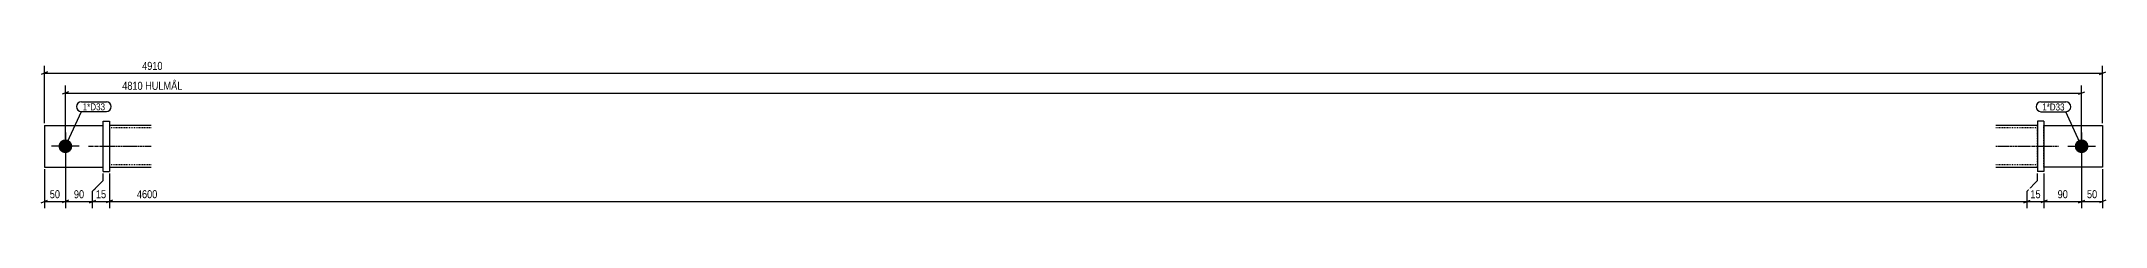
# Model space of a CAD drawing. Header units: millimetres. Extents: x 12 to 15510, y 0 to 366.
# Drawn here: x 10585 to 15510, y 12 to 366 of the extents above; entities that cross this region are included whole.
import ezdxf

# ---------------------------------------------------------------- set-up
doc = ezdxf.new("R2010")
doc.units = ezdxf.units.MM
doc.linetypes.add('DXK_LINE_DOT2', pattern=[3.9198, 1.9599, -1.9599])
doc.linetypes.add('DXK_LINE_DOT3', pattern=[5.9187, 2.979, -0.9799, 0.9799, -0.9799])
for name, color, linetype in [('MÅLSÆTNING', 7, 'Continuous'), ('STÅL', 7, 'Continuous'), ('TEKST', 7, 'Continuous')]:
    doc.layers.add(name, color=color, linetype=linetype)
doc.styles.add('Arial Narrow', font='ARIALN.TTF', dxfattribs={"height": 0.2})

msp = doc.modelspace()

# ---------------------------------------------------------------- hatches: boundary and pattern name
at = {"layer": 'STÅL', "linetype": 'Continuous'}
for points in [[(10642.9, 143.4, -1), (10642.9, 176.4, -1)], [(15452.9, 176.4, -1), (15452.9, 143.4, -1)]]:
    msp.add_hatch(color=96, dxfattribs=at).paths.add_polyline_path(points)

# ---------------------------------------------------------------- linework, layer by layer
at = {"layer": 'MÅLSÆTNING', "color": 7, "linetype": 'Continuous'}
for p, q in [((10592.9, 214.9), (10592.9, 352.4)), ((15502.9, 214.9), (15502.9, 352.4)), ((10600.4, 337.7), (10585.4, 331.7)), ((10642.9, 164.9), (10642.9, 304.8)), ((15452.9, 164.9), (15452.9, 304.8)), ((15495.4, 331.7), (15510.4, 337.7)), ((10650.4, 290), (10635.4, 284)), ((10642.9, 287), (15452.9, 287)), ((15445.4, 284), (15460.4, 290)), ((10642.9, 154.9), (10642.9, 12)), ((15452.9, 154.9), (15452.9, 12)), ((10592.9, 104.9), (10592.9, 12)), ((15502.9, 104.9), (15502.9, 12)), ((10707.9, 53), (10732.9, 78)), ((10707.9, 12), (10707.9, 53)), ((10732.9, 78), (10732.9, 94.9)), ((10747.9, 94.9), (10747.9, 12)), ((10747.9, 94.9), (10747.9, 12)), ((15322.9, 53), (15347.9, 78)), ((15322.9, 53), (15347.9, 78)), ((15322.9, 12), (15322.9, 53)), ((15322.9, 12), (15322.9, 53)), ((15347.9, 78), (15347.9, 94.9)), ((15347.9, 78), (15347.9, 94.9)), ((15362.9, 94.9), (15362.9, 12)), ((15362.9, 94.9), (15362.9, 12)), ((10585.4, 25), (10600.4, 31)), ((10650.4, 31), (10635.4, 25)), ((10700.4, 25), (10715.4, 31)), ((10707.9, 28), (10747.9, 28)), ((10755.4, 31), (10740.4, 25)), ((10755.4, 31), (10740.4, 25)), ((10747.9, 28), (15322.9, 28)), ((15315.4, 25), (15330.4, 31)), ((15315.4, 25), (15330.4, 31)), ((15322.9, 28), (15362.9, 28)), ((15370.4, 31), (15355.4, 25)), ((15445.4, 25), (15460.4, 31)), ((15452.9, 28), (15502.9, 28)), ((15510.4, 31), (15495.4, 25))]:
    msp.add_line(p, q, dxfattribs=at)
at = {"layer": 'STÅL', "color": 2, "linetype": 'Continuous'}
for p, q in [((10592.9, 209.9), (10592.9, 109.9)), ((10592.9, 209.9), (10732.9, 209.9)), ((10732.9, 99.9), (10732.9, 219.9)), ((10732.9, 219.9), (10747.9, 219.9)), ((10747.9, 219.9), (10747.9, 99.9)), ((10847.9, 209.9), (10747.9, 209.9)), ((15347.9, 209.9), (15247.9, 209.9)), ((15362.9, 219.9), (15347.9, 219.9)), ((15347.9, 219.9), (15347.9, 99.9)), ((15362.9, 219.9), (15362.9, 99.9)), ((15362.9, 209.9), (15502.9, 209.9)), ((15502.9, 209.9), (15502.9, 109.9)), ((10592.9, 109.9), (10732.9, 109.9)), ((10732.9, 99.9), (10747.9, 99.9)), ((10747.9, 109.9), (10847.9, 109.9)), ((15247.9, 109.9), (15347.9, 109.9)), ((15362.9, 99.9), (15347.9, 99.9)), ((15502.9, 109.9), (15362.9, 109.9))]:
    msp.add_line(p, q, dxfattribs=at)
at = {"layer": 'STÅL', "color": 7, "linetype": 'DXK_LINE_DOT2'}
for p, q in [((10732.9, 109.9), (10732.9, 209.9)), ((10747.9, 209.9), (10747.9, 109.9)), ((10847.9, 203.9), (10747.9, 203.9)), ((15347.9, 203.9), (15247.9, 203.9)), ((15347.9, 110.8), (15347.9, 209.9)), ((15362.9, 109.9), (15362.9, 209.9)), ((10847.9, 115.9), (10747.9, 115.9)), ((15347.9, 115.9), (15247.9, 115.9)), ((15347.9, 110.8), (15347.9, 109.9))]:
    msp.add_line(p, q, dxfattribs=at)
at = {"layer": 'STÅL', "color": 96, "linetype": 'Continuous'}
for p, q in [((10675.9, 159.9), (10609.9, 159.9)), ((10642.9, 192.9), (10642.9, 126.9)), ((15419.9, 159.9), (15485.9, 159.9)), ((15452.9, 192.9), (15452.9, 126.9))]:
    msp.add_line(p, q, dxfattribs=at)
at = {"layer": 'STÅL', "color": 7, "linetype": 'DXK_LINE_DOT3'}
for p, q in [((10697.9, 159.9), (10847.9, 159.9)), ((15247.9, 159.9), (15397.9, 159.9))]:
    msp.add_line(p, q, dxfattribs=at)

# ---------------------------------------------------------------- next in the draw order: wipeouts: each hides what was drawn before it
at = {"color": 0}
for points, layer in [([(15321.3, 290.8), (15321.3, 318.8), (10774.5, 318.8), (10774.5, 290.8)], 'MÅLSÆTNING'), ([(10744.1, 31.7), (10744.1, 59.7), (10711.7, 59.7), (10711.7, 31.7)], 'MÅLSÆTNING'), ([(15261.3, 31.7), (15261.3, 59.7), (10809.5, 59.7), (10809.5, 31.7)], 'MÅLSÆTNING'), ([(15494.1, 31.7), (15494.1, 59.7), (15461.7, 59.7), (15461.7, 31.7)], 'MÅLSÆTNING'), ([(10737.6, 245.8), (10737.6, 263.3), (10684.3, 263.3), (10684.3, 245.8)], 'TEKST'), ([(15412.3, 245.4), (15412.3, 262.9), (15359, 262.9), (15359, 245.4)], 'TEKST')]:
    msp.add_wipeout(points, dxfattribs=at).dxf.layer = layer

# ---------------------------------------------------------------- next in the draw order: linework, layer by layer
at = {"layer": 'MÅLSÆTNING', "color": 7, "linetype": 'Continuous'}
for p, q in [((10592.9, 334.7), (15502.9, 334.7)), ((15452.9, 154.9), (15452.9, 12)), ((10707.9, 53), (10732.9, 78)), ((10707.9, 12), (10707.9, 53)), ((10732.9, 78), (10732.9, 94.9)), ((10642.9, 28), (10707.9, 28)), ((10700.4, 25), (10715.4, 31)), ((15362.9, 28), (15452.9, 28)), ((15445.4, 25), (15460.4, 31))]:
    msp.add_line(p, q, dxfattribs=at)

# ---------------------------------------------------------------- next in the draw order: texts
at = {"layer": 'MÅLSÆTNING', "color": 3, "style": 'Arial Narrow'}
for s, height, p in [('4810 HULMÅL', 19.089, (10778.5, 294.8)), ('15', 19.09, (10715.7, 35.8)), ('4600', 19.09, (10813.5, 35.8)), ('50', 19.09, (15465.7, 35.8))]:
    msp.add_text(s, height=height, dxfattribs=at).set_placement(p)

# ---------------------------------------------------------------- next in the draw order: wipeouts: each hides what was drawn before it
at = {"color": 0}
for points in [[(10737.6, 245.8), (10737.6, 263.3), (10684.3, 263.3), (10684.3, 245.8)], [(15412.3, 245.4), (15412.3, 262.9), (15359, 262.9), (15359, 245.4)]]:
    msp.add_wipeout(points, dxfattribs=at).dxf.layer = 'TEKST'

# ---------------------------------------------------------------- next in the draw order: linework, layer by layer
at = {"layer": 'TEKST', "color": 7, "linetype": 'Continuous'}
for p, q in [((10681.3, 266.3), (10740.6, 266.3)), ((15356, 265.9), (15415.3, 265.9)), ((10642.9, 159.9), (10681.3, 242.8)), ((10681.3, 242.8), (10740.6, 242.8)), ((15356, 242.4), (15415.3, 242.4)), ((15452.9, 159.9), (15415.3, 242.4))]:
    msp.add_line(p, q, dxfattribs=at)
for centre, radius, start, end in [((10681.3, 254.6), 11.8, 90, 270), ((10740.6, 254.6), 11.7, 270, 90), ((15356, 254.2), 11.7, 90, 270), ((15415.3, 254.2), 11.7, 270, 90)]:
    msp.add_arc(centre, radius, start, end, dxfattribs=at)

# ---------------------------------------------------------------- next in the draw order: texts
at = {"layer": 'TEKST', "color": 3, "style": 'Arial Narrow'}
for p in [(10684.3, 245.8), (15359, 245.4)]:
    msp.add_text('1*D33', height=16.7, dxfattribs=at).set_placement(p)

# ---------------------------------------------------------------- next in the draw order: wipeouts: each hides what was drawn before it
at = {"color": 0}
for points in [[(15273.8, 338.4), (15273.8, 366.4), (10822, 366.4), (10822, 338.4)], [(10691.6, 31.7), (10691.6, 59.7), (10659.2, 59.7), (10659.2, 31.7)], [(15424.1, 31.7), (15424.1, 59.7), (15391.7, 59.7), (15391.7, 31.7)]]:
    msp.add_wipeout(points, dxfattribs=at).dxf.layer = 'MÅLSÆTNING'

# ---------------------------------------------------------------- next in the draw order: linework, layer by layer
at = {"layer": 'MÅLSÆTNING', "color": 7, "linetype": 'Continuous'}
for p, q in [((10642.9, 154.9), (10642.9, 12)), ((10592.9, 28), (10642.9, 28)), ((10650.4, 31), (10635.4, 25)), ((15370.4, 31), (15355.4, 25))]:
    msp.add_line(p, q, dxfattribs=at)

# ---------------------------------------------------------------- next in the draw order: texts
at = {"layer": 'MÅLSÆTNING', "color": 3, "style": 'Arial Narrow'}
for s, p in [('4910', (10826, 342.4)), ('90', (10663.2, 35.8)), ('90', (15395.7, 35.8))]:
    msp.add_text(s, height=19.09, dxfattribs=at).set_placement(p)

# ---------------------------------------------------------------- next in the draw order: wipeouts: each hides what was drawn before it
at = {"color": 0}
for points in [[(10634.1, 31.7), (10634.1, 59.7), (10601.7, 59.7), (10601.7, 31.7)], [(15359.1, 31.7), (15359.1, 59.7), (15326.7, 59.7), (15326.7, 31.7)]]:
    msp.add_wipeout(points, dxfattribs=at).dxf.layer = 'MÅLSÆTNING'

# ---------------------------------------------------------------- next in the draw order: texts
at = {"layer": 'MÅLSÆTNING', "color": 3, "style": 'Arial Narrow'}
for s, p in [('50', (10605.7, 35.8)), ('15', (15330.7, 35.8))]:
    msp.add_text(s, height=19.09, dxfattribs=at).set_placement(p)

doc.saveas('drawing.dxf')
